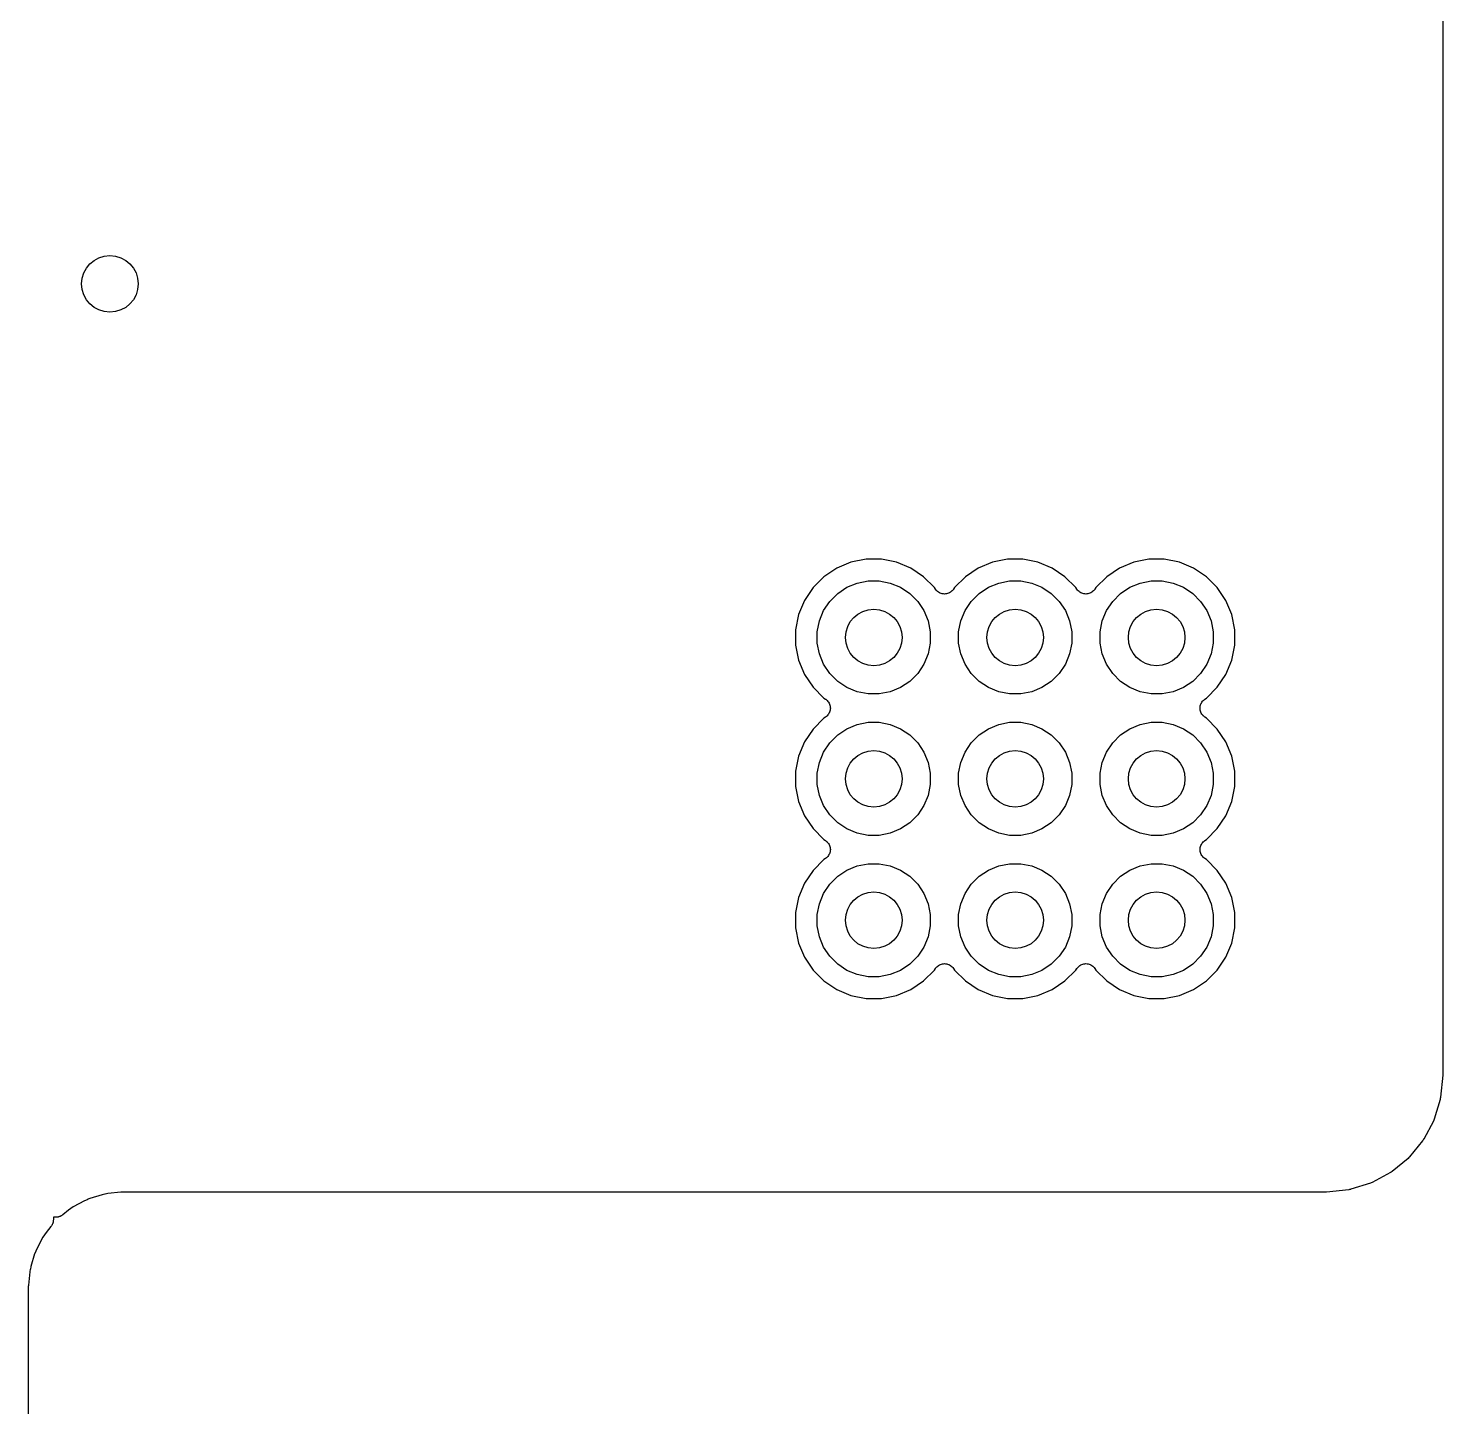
# Model space of a CAD drawing. Extents: x 0.48 to 2.43, y -7.79 to -4.85.
# Drawn here: x 2.0403 to 2.434, y -6.3914 to -6.0076 of the extents above; entities that cross this region are included whole.
import ezdxf

# ---------------------------------------------------------------- set-up
doc = ezdxf.new("R2010")
doc.units = 0
doc.header["$MEASUREMENT"] = 0
doc.layers.add('BLACK', color=7, linetype='CONTINUOUS')

msp = doc.modelspace()

# ---------------------------------------------------------------- linework, layer by layer
at = {"layer": 'BLACK', "linetype": 'CONTINUOUS'}
for p, q in [((2.43396, -5.47261), (2.43396, -6.21998)), ((2.26925, -6.15625), (2.26529, -6.15789)), ((2.27345, -6.15542), (2.26925, -6.15625)), ((2.27773, -6.15542), (2.27345, -6.15542)), ((2.28193, -6.15625), (2.27773, -6.15542)), ((2.28589, -6.15789), (2.28193, -6.15625)), ((2.30862, -6.15625), (2.30466, -6.15789)), ((2.31282, -6.15542), (2.30862, -6.15625)), ((2.3171, -6.15542), (2.31282, -6.15542)), ((2.3213, -6.15625), (2.3171, -6.15542)), ((2.32526, -6.15789), (2.3213, -6.15625)), ((2.34799, -6.15625), (2.34403, -6.15789)), ((2.35219, -6.15542), (2.34799, -6.15625)), ((2.35647, -6.15542), (2.35219, -6.15542)), ((2.36067, -6.15625), (2.35647, -6.15542)), ((2.36463, -6.15789), (2.36067, -6.15625)), ((2.26173, -6.16027), (2.2587, -6.1633)), ((2.26529, -6.15789), (2.26173, -6.16027)), ((2.28945, -6.16027), (2.28589, -6.15789)), ((2.29248, -6.1633), (2.28945, -6.16027)), ((2.3011, -6.16027), (2.29807, -6.1633)), ((2.30466, -6.15789), (2.3011, -6.16027)), ((2.32882, -6.16027), (2.32526, -6.15789)), ((2.33185, -6.1633), (2.32882, -6.16027)), ((2.34047, -6.16027), (2.33744, -6.1633)), ((2.34403, -6.15789), (2.34047, -6.16027)), ((2.36819, -6.16027), (2.36463, -6.15789)), ((2.37122, -6.1633), (2.36819, -6.16027)), ((2.2587, -6.1633), (2.25632, -6.16686)), ((2.26336, -6.16713), (2.26555, -6.16493)), ((2.26555, -6.16493), (2.26813, -6.16321)), ((2.26813, -6.16321), (2.271, -6.16202)), ((2.271, -6.16202), (2.27404, -6.16142)), ((2.27404, -6.16142), (2.27714, -6.16142)), ((2.27714, -6.16142), (2.28018, -6.16202)), ((2.28018, -6.16202), (2.28305, -6.16321)), ((2.28305, -6.16321), (2.28563, -6.16493)), ((2.28563, -6.16493), (2.28782, -6.16713)), ((2.29278, -6.16375), (2.29248, -6.1633)), ((2.29296, -6.16397), (2.29278, -6.16375)), ((2.29314, -6.16419), (2.29296, -6.16397)), ((2.29315, -6.16419), (2.29314, -6.16419)), ((2.29315, -6.1642), (2.29315, -6.16419)), ((2.29337, -6.16438), (2.29315, -6.1642)), ((2.29359, -6.16456), (2.29337, -6.16438)), ((2.2936, -6.16457), (2.29359, -6.16456)), ((2.29385, -6.16471), (2.2936, -6.16457)), ((2.2936, -6.16457), (2.2936, -6.16457)), ((2.29411, -6.16484), (2.29385, -6.16471)), ((2.29411, -6.16485), (2.29411, -6.16484)), ((2.29412, -6.16485), (2.29411, -6.16485)), ((2.29439, -6.16493), (2.29412, -6.16485)), ((2.29466, -6.16502), (2.29439, -6.16493)), ((2.29467, -6.16502), (2.29466, -6.16502)), ((2.29468, -6.16502), (2.29467, -6.16502)), ((2.29496, -6.16505), (2.29468, -6.16502)), ((2.29525, -6.16508), (2.29496, -6.16505)), ((2.29526, -6.16508), (2.29525, -6.16508)), ((2.29525, -6.16508), (2.29525, -6.16508)), ((2.29555, -6.16505), (2.29526, -6.16508)), ((2.29583, -6.16503), (2.29555, -6.16505)), ((2.29584, -6.16503), (2.29583, -6.16503)), ((2.29585, -6.16503), (2.29584, -6.16503)), ((2.29612, -6.16495), (2.29585, -6.16503)), ((2.29639, -6.16487), (2.29612, -6.16495)), ((2.2964, -6.16486), (2.29639, -6.16487)), ((2.29641, -6.16486), (2.2964, -6.16486)), ((2.29666, -6.16473), (2.29641, -6.16486)), ((2.29691, -6.1646), (2.29666, -6.16473)), ((2.29692, -6.16459), (2.29691, -6.1646)), ((2.29714, -6.16441), (2.29692, -6.16459)), ((2.29692, -6.16459), (2.29692, -6.16459)), ((2.29737, -6.16423), (2.29714, -6.16441)), ((2.29738, -6.16422), (2.29737, -6.16422)), ((2.29737, -6.16422), (2.29737, -6.16423)), ((2.29756, -6.16401), (2.29738, -6.16422)), ((2.29775, -6.16378), (2.29756, -6.16401)), ((2.29776, -6.16377), (2.29775, -6.16378)), ((2.29777, -6.16375), (2.29776, -6.16377)), ((2.29776, -6.16377), (2.29776, -6.16377)), ((2.29776, -6.16377), (2.29776, -6.16377)), ((2.29807, -6.1633), (2.29777, -6.16375)), ((2.30273, -6.16713), (2.30492, -6.16493)), ((2.30492, -6.16493), (2.3075, -6.16321)), ((2.3075, -6.16321), (2.31037, -6.16202)), ((2.31037, -6.16202), (2.31341, -6.16142)), ((2.31341, -6.16142), (2.31651, -6.16142)), ((2.31651, -6.16142), (2.31955, -6.16202)), ((2.31955, -6.16202), (2.32242, -6.16321)), ((2.32242, -6.16321), (2.325, -6.16493)), ((2.325, -6.16493), (2.32719, -6.16713)), ((2.33215, -6.16375), (2.33185, -6.1633)), ((2.33233, -6.16397), (2.33215, -6.16375)), ((2.33251, -6.16419), (2.33233, -6.16397)), ((2.33252, -6.16419), (2.33251, -6.16419)), ((2.33252, -6.1642), (2.33252, -6.16419)), ((2.33274, -6.16438), (2.33252, -6.1642)), ((2.33296, -6.16456), (2.33274, -6.16438)), ((2.33297, -6.16457), (2.33296, -6.16456)), ((2.33322, -6.16471), (2.33297, -6.16457)), ((2.33297, -6.16457), (2.33297, -6.16457)), ((2.33348, -6.16484), (2.33322, -6.16471)), ((2.33348, -6.16485), (2.33348, -6.16484)), ((2.33349, -6.16485), (2.33348, -6.16485)), ((2.33376, -6.16493), (2.33349, -6.16485)), ((2.33403, -6.16502), (2.33376, -6.16493)), ((2.33404, -6.16502), (2.33403, -6.16502)), ((2.33405, -6.16502), (2.33404, -6.16502)), ((2.33433, -6.16505), (2.33405, -6.16502)), ((2.33462, -6.16508), (2.33433, -6.16505)), ((2.33463, -6.16508), (2.33462, -6.16508)), ((2.33462, -6.16508), (2.33462, -6.16508)), ((2.33492, -6.16505), (2.33463, -6.16508)), ((2.3352, -6.16503), (2.33492, -6.16505)), ((2.33521, -6.16503), (2.3352, -6.16503)), ((2.33522, -6.16503), (2.33521, -6.16503)), ((2.33549, -6.16495), (2.33522, -6.16503)), ((2.33576, -6.16487), (2.33549, -6.16495)), ((2.33577, -6.16486), (2.33576, -6.16487)), ((2.33578, -6.16486), (2.33577, -6.16486)), ((2.33603, -6.16473), (2.33578, -6.16486)), ((2.33628, -6.1646), (2.33603, -6.16473)), ((2.33629, -6.16459), (2.33628, -6.1646)), ((2.33651, -6.16441), (2.33629, -6.16459)), ((2.33629, -6.16459), (2.33629, -6.16459)), ((2.33674, -6.16423), (2.33651, -6.16441)), ((2.33675, -6.16422), (2.33674, -6.16422)), ((2.33674, -6.16422), (2.33674, -6.16423)), ((2.33693, -6.16401), (2.33675, -6.16422)), ((2.33712, -6.16378), (2.33693, -6.16401)), ((2.33713, -6.16377), (2.33712, -6.16378)), ((2.33714, -6.16375), (2.33713, -6.16377)), ((2.33713, -6.16377), (2.33713, -6.16377)), ((2.33713, -6.16377), (2.33713, -6.16377)), ((2.33744, -6.1633), (2.33714, -6.16375)), ((2.3421, -6.16713), (2.34429, -6.16493)), ((2.34429, -6.16493), (2.34687, -6.16321)), ((2.34687, -6.16321), (2.34974, -6.16202)), ((2.34974, -6.16202), (2.35278, -6.16142)), ((2.35278, -6.16142), (2.35588, -6.16142)), ((2.35588, -6.16142), (2.35892, -6.16202)), ((2.35892, -6.16202), (2.36179, -6.16321)), ((2.36179, -6.16321), (2.36437, -6.16493)), ((2.36437, -6.16493), (2.36656, -6.16713)), ((2.3736, -6.16686), (2.37122, -6.1633)), ((2.25632, -6.16686), (2.25468, -6.17082)), ((2.26163, -6.16971), (2.26336, -6.16713)), ((2.28782, -6.16713), (2.28955, -6.16971)), ((2.301, -6.16971), (2.30273, -6.16713)), ((2.32719, -6.16713), (2.32892, -6.16971)), ((2.34037, -6.16971), (2.3421, -6.16713)), ((2.36656, -6.16713), (2.36829, -6.16971)), ((2.37524, -6.17082), (2.3736, -6.16686)), ((2.25468, -6.17082), (2.25384, -6.17502)), ((2.25984, -6.17561), (2.26045, -6.17257)), ((2.26045, -6.17257), (2.26163, -6.16971)), ((2.28955, -6.16971), (2.29073, -6.17257)), ((2.29073, -6.17257), (2.29134, -6.17561)), ((2.29921, -6.17561), (2.29982, -6.17257)), ((2.29982, -6.17257), (2.301, -6.16971)), ((2.32892, -6.16971), (2.3301, -6.17257)), ((2.3301, -6.17257), (2.33071, -6.17561)), ((2.33858, -6.17561), (2.33919, -6.17257)), ((2.33919, -6.17257), (2.34037, -6.16971)), ((2.36829, -6.16971), (2.36947, -6.17257)), ((2.36947, -6.17257), (2.37008, -6.17561)), ((2.37608, -6.17502), (2.37524, -6.17082)), ((2.25384, -6.17502), (2.25384, -6.17931)), ((2.25984, -6.17872), (2.25984, -6.17561)), ((2.29134, -6.17561), (2.29134, -6.17872)), ((2.29921, -6.17872), (2.29921, -6.17561)), ((2.33071, -6.17561), (2.33071, -6.17872)), ((2.33858, -6.17872), (2.33858, -6.17561)), ((2.37008, -6.17561), (2.37008, -6.17872)), ((2.37608, -6.17931), (2.37608, -6.17502)), ((2.25384, -6.17931), (2.25468, -6.18351)), ((2.26045, -6.18176), (2.25984, -6.17872)), ((2.29134, -6.17872), (2.29073, -6.18176)), ((2.29982, -6.18176), (2.29921, -6.17872)), ((2.33071, -6.17872), (2.3301, -6.18176)), ((2.33919, -6.18176), (2.33858, -6.17872)), ((2.37008, -6.17872), (2.36947, -6.18176)), ((2.37524, -6.18351), (2.37608, -6.17931)), ((2.25468, -6.18351), (2.25632, -6.18747)), ((2.26163, -6.18462), (2.26045, -6.18176)), ((2.26336, -6.1872), (2.26163, -6.18462)), ((2.28955, -6.18462), (2.28782, -6.1872)), ((2.29073, -6.18176), (2.28955, -6.18462)), ((2.301, -6.18462), (2.29982, -6.18176)), ((2.30273, -6.1872), (2.301, -6.18462)), ((2.32892, -6.18462), (2.32719, -6.1872)), ((2.3301, -6.18176), (2.32892, -6.18462)), ((2.34037, -6.18462), (2.33919, -6.18176)), ((2.3421, -6.1872), (2.34037, -6.18462)), ((2.36829, -6.18462), (2.36656, -6.1872)), ((2.36947, -6.18176), (2.36829, -6.18462)), ((2.3736, -6.18747), (2.37524, -6.18351)), ((2.25632, -6.18747), (2.2587, -6.19103)), ((2.26555, -6.1894), (2.26336, -6.1872)), ((2.28782, -6.1872), (2.28563, -6.1894)), ((2.30492, -6.1894), (2.30273, -6.1872)), ((2.32719, -6.1872), (2.325, -6.1894)), ((2.34429, -6.1894), (2.3421, -6.1872)), ((2.36656, -6.1872), (2.36437, -6.1894)), ((2.37122, -6.19103), (2.3736, -6.18747)), ((2.2587, -6.19103), (2.26173, -6.19406)), ((2.26813, -6.19112), (2.26555, -6.1894)), ((2.271, -6.19231), (2.26813, -6.19112)), ((2.27404, -6.19291), (2.271, -6.19231)), ((2.28018, -6.19231), (2.27714, -6.19291)), ((2.28305, -6.19112), (2.28018, -6.19231)), ((2.28563, -6.1894), (2.28305, -6.19112)), ((2.3075, -6.19112), (2.30492, -6.1894)), ((2.31037, -6.19231), (2.3075, -6.19112)), ((2.31341, -6.19291), (2.31037, -6.19231)), ((2.31955, -6.19231), (2.31651, -6.19291)), ((2.32242, -6.19112), (2.31955, -6.19231)), ((2.325, -6.1894), (2.32242, -6.19112)), ((2.34687, -6.19112), (2.34429, -6.1894)), ((2.34974, -6.19231), (2.34687, -6.19112)), ((2.35278, -6.19291), (2.34974, -6.19231)), ((2.35892, -6.19231), (2.35588, -6.19291)), ((2.36179, -6.19112), (2.35892, -6.19231)), ((2.36437, -6.1894), (2.36179, -6.19112)), ((2.36819, -6.19406), (2.37122, -6.19103)), ((2.26173, -6.19406), (2.26217, -6.19436)), ((2.26217, -6.19436), (2.26219, -6.19437)), ((2.26219, -6.19437), (2.26219, -6.19437)), ((2.26219, -6.19437), (2.26219, -6.19437)), ((2.26219, -6.19437), (2.26221, -6.19438)), ((2.26221, -6.19438), (2.26243, -6.19457)), ((2.26243, -6.19457), (2.26264, -6.19475)), ((2.26264, -6.19475), (2.26265, -6.19475)), ((2.26265, -6.19475), (2.26265, -6.19476)), ((2.26265, -6.19476), (2.26284, -6.19498)), ((2.26284, -6.19498), (2.26301, -6.1952)), ((2.26301, -6.1952), (2.26302, -6.19521)), ((2.26302, -6.19521), (2.26302, -6.19521)), ((2.26302, -6.19521), (2.26315, -6.19547)), ((2.26315, -6.19547), (2.26328, -6.19572)), ((2.26328, -6.19572), (2.26329, -6.19573)), ((2.26329, -6.19573), (2.26329, -6.19573)), ((2.26329, -6.19573), (2.26337, -6.19601)), ((2.26337, -6.19601), (2.26345, -6.19628)), ((2.26345, -6.19628), (2.26345, -6.19629)), ((2.26345, -6.19629), (2.26345, -6.1963)), ((2.26345, -6.1963), (2.26348, -6.19658)), ((2.26348, -6.19658), (2.26351, -6.19686)), ((2.27714, -6.19291), (2.27404, -6.19291)), ((2.31651, -6.19291), (2.31341, -6.19291)), ((2.35588, -6.19291), (2.35278, -6.19291)), ((2.36642, -6.19682), (2.36645, -6.19654)), ((2.36642, -6.19683), (2.36642, -6.19682)), ((2.36642, -6.19684), (2.36642, -6.19683)), ((2.36645, -6.19654), (2.36647, -6.19625)), ((2.36647, -6.19625), (2.36648, -6.19625)), ((2.36648, -6.19624), (2.36656, -6.19597)), ((2.36648, -6.19625), (2.36648, -6.19624)), ((2.36656, -6.19597), (2.36665, -6.1957)), ((2.36665, -6.19568), (2.36679, -6.19543)), ((2.36665, -6.19569), (2.36665, -6.19568)), ((2.36665, -6.1957), (2.36665, -6.19569)), ((2.36679, -6.19543), (2.36692, -6.19518)), ((2.36692, -6.19518), (2.36693, -6.19517)), ((2.36693, -6.19517), (2.36712, -6.19494)), ((2.36693, -6.19517), (2.36693, -6.19517)), ((2.36712, -6.19494), (2.3673, -6.19473)), ((2.3673, -6.19473), (2.3673, -6.19472)), ((2.3673, -6.19472), (2.36731, -6.19472)), ((2.36731, -6.19472), (2.36753, -6.19454)), ((2.36753, -6.19454), (2.36775, -6.19436)), ((2.36775, -6.19436), (2.36819, -6.19406)), ((2.26173, -6.19964), (2.2587, -6.20267)), ((2.26217, -6.19934), (2.26173, -6.19964)), ((2.2624, -6.19916), (2.26217, -6.19934)), ((2.26261, -6.19898), (2.2624, -6.19916)), ((2.26262, -6.19898), (2.26261, -6.19898)), ((2.26263, -6.19897), (2.26262, -6.19898)), ((2.26281, -6.19875), (2.26263, -6.19897)), ((2.26299, -6.19853), (2.26281, -6.19875)), ((2.263, -6.19852), (2.26299, -6.19853)), ((2.26299, -6.19853), (2.26299, -6.19853)), ((2.26313, -6.19827), (2.263, -6.19852)), ((2.26327, -6.19802), (2.26313, -6.19827)), ((2.26336, -6.19773), (2.26327, -6.19801)), ((2.26327, -6.19801), (2.26327, -6.19801)), ((2.26327, -6.19801), (2.26327, -6.19802)), ((2.26344, -6.19746), (2.26336, -6.19773)), ((2.26345, -6.19745), (2.26344, -6.19745)), ((2.26344, -6.19745), (2.26344, -6.19746)), ((2.26348, -6.19716), (2.26345, -6.19745)), ((2.26351, -6.19688), (2.26348, -6.19716)), ((2.26351, -6.19686), (2.26351, -6.19687)), ((2.26351, -6.19687), (2.26351, -6.19688)), ((2.36644, -6.19712), (2.36642, -6.19684)), ((2.36647, -6.1974), (2.36644, -6.19712)), ((2.36647, -6.19741), (2.36647, -6.1974)), ((2.36647, -6.19742), (2.36647, -6.19741)), ((2.36655, -6.1977), (2.36647, -6.19742)), ((2.36663, -6.19797), (2.36655, -6.1977)), ((2.36664, -6.19798), (2.36663, -6.19797)), ((2.36663, -6.19797), (2.36663, -6.19797)), ((2.36677, -6.19824), (2.36664, -6.19798)), ((2.3669, -6.19849), (2.36677, -6.19824)), ((2.36691, -6.19849), (2.3669, -6.19849)), ((2.36691, -6.1985), (2.36691, -6.19849)), ((2.36709, -6.19872), (2.36691, -6.1985)), ((2.36727, -6.19894), (2.36709, -6.19872)), ((2.36727, -6.19895), (2.36727, -6.19894)), ((2.36728, -6.19895), (2.36727, -6.19895)), ((2.36749, -6.19913), (2.36728, -6.19895)), ((2.36771, -6.19932), (2.36749, -6.19913)), ((2.36773, -6.19933), (2.36771, -6.19932)), ((2.36775, -6.19934), (2.36773, -6.19933)), ((2.36773, -6.19933), (2.36773, -6.19933)), ((2.36773, -6.19933), (2.36773, -6.19933)), ((2.36819, -6.19964), (2.36775, -6.19934)), ((2.37122, -6.20267), (2.36819, -6.19964)), ((2.2587, -6.20267), (2.25632, -6.20623)), ((2.26336, -6.2065), (2.26555, -6.2043)), ((2.26555, -6.2043), (2.26813, -6.20258)), ((2.26813, -6.20258), (2.271, -6.20139)), ((2.271, -6.20139), (2.27404, -6.20079)), ((2.27404, -6.20079), (2.27714, -6.20079)), ((2.27714, -6.20079), (2.28018, -6.20139)), ((2.28018, -6.20139), (2.28305, -6.20258)), ((2.28305, -6.20258), (2.28563, -6.2043)), ((2.28563, -6.2043), (2.28782, -6.2065)), ((2.30273, -6.2065), (2.30492, -6.2043)), ((2.30492, -6.2043), (2.3075, -6.20258)), ((2.3075, -6.20258), (2.31037, -6.20139)), ((2.31037, -6.20139), (2.31341, -6.20079)), ((2.31341, -6.20079), (2.31651, -6.20079)), ((2.31651, -6.20079), (2.31955, -6.20139)), ((2.31955, -6.20139), (2.32242, -6.20258)), ((2.32242, -6.20258), (2.325, -6.2043)), ((2.325, -6.2043), (2.32719, -6.2065)), ((2.3421, -6.2065), (2.34429, -6.2043)), ((2.34429, -6.2043), (2.34687, -6.20258)), ((2.34687, -6.20258), (2.34974, -6.20139)), ((2.34974, -6.20139), (2.35278, -6.20079)), ((2.35278, -6.20079), (2.35588, -6.20079)), ((2.35588, -6.20079), (2.35892, -6.20139)), ((2.35892, -6.20139), (2.36179, -6.20258)), ((2.36179, -6.20258), (2.36437, -6.2043)), ((2.36437, -6.2043), (2.36656, -6.2065)), ((2.3736, -6.20623), (2.37122, -6.20267)), ((2.25632, -6.20623), (2.25468, -6.21019)), ((2.26163, -6.20908), (2.26336, -6.2065)), ((2.28782, -6.2065), (2.28955, -6.20908)), ((2.301, -6.20908), (2.30273, -6.2065)), ((2.32719, -6.2065), (2.32892, -6.20908)), ((2.34037, -6.20908), (2.3421, -6.2065)), ((2.36656, -6.2065), (2.36829, -6.20908)), ((2.37524, -6.21019), (2.3736, -6.20623)), ((2.25468, -6.21019), (2.25384, -6.21439)), ((2.25984, -6.21498), (2.26045, -6.21194)), ((2.26045, -6.21194), (2.26163, -6.20908)), ((2.28955, -6.20908), (2.29073, -6.21194)), ((2.29073, -6.21194), (2.29134, -6.21498)), ((2.29921, -6.21498), (2.29982, -6.21194)), ((2.29982, -6.21194), (2.301, -6.20908)), ((2.32892, -6.20908), (2.3301, -6.21194)), ((2.3301, -6.21194), (2.33071, -6.21498)), ((2.33858, -6.21498), (2.33919, -6.21194)), ((2.33919, -6.21194), (2.34037, -6.20908)), ((2.36829, -6.20908), (2.36947, -6.21194)), ((2.36947, -6.21194), (2.37008, -6.21498)), ((2.37608, -6.21439), (2.37524, -6.21019)), ((2.25384, -6.21439), (2.25384, -6.21868)), ((2.25984, -6.21809), (2.25984, -6.21498)), ((2.29134, -6.21498), (2.29134, -6.21809)), ((2.29921, -6.21809), (2.29921, -6.21498)), ((2.33071, -6.21498), (2.33071, -6.21809)), ((2.33858, -6.21809), (2.33858, -6.21498)), ((2.37008, -6.21498), (2.37008, -6.21809)), ((2.37608, -6.21868), (2.37608, -6.21439)), ((2.25384, -6.21868), (2.25468, -6.22288)), ((2.26045, -6.22113), (2.25984, -6.21809)), ((2.29134, -6.21809), (2.29073, -6.22113)), ((2.29982, -6.22113), (2.29921, -6.21809)), ((2.33071, -6.21809), (2.3301, -6.22113)), ((2.33919, -6.22113), (2.33858, -6.21809)), ((2.37008, -6.21809), (2.36947, -6.22113)), ((2.37524, -6.22288), (2.37608, -6.21868)), ((2.43396, -6.21998), (2.43396, -6.29872)), ((2.25468, -6.22288), (2.25632, -6.22684)), ((2.26163, -6.22399), (2.26045, -6.22113)), ((2.26336, -6.22657), (2.26163, -6.22399)), ((2.28955, -6.22399), (2.28782, -6.22657)), ((2.29073, -6.22113), (2.28955, -6.22399)), ((2.301, -6.22399), (2.29982, -6.22113)), ((2.30273, -6.22657), (2.301, -6.22399)), ((2.32892, -6.22399), (2.32719, -6.22657)), ((2.3301, -6.22113), (2.32892, -6.22399)), ((2.34037, -6.22399), (2.33919, -6.22113)), ((2.3421, -6.22657), (2.34037, -6.22399)), ((2.36829, -6.22399), (2.36656, -6.22657)), ((2.36947, -6.22113), (2.36829, -6.22399)), ((2.3736, -6.22684), (2.37524, -6.22288)), ((2.25632, -6.22684), (2.2587, -6.2304)), ((2.26555, -6.22877), (2.26336, -6.22657)), ((2.28782, -6.22657), (2.28563, -6.22877)), ((2.30492, -6.22877), (2.30273, -6.22657)), ((2.32719, -6.22657), (2.325, -6.22877)), ((2.34429, -6.22877), (2.3421, -6.22657)), ((2.36656, -6.22657), (2.36437, -6.22877)), ((2.37122, -6.2304), (2.3736, -6.22684)), ((2.2587, -6.2304), (2.26173, -6.23343)), ((2.26813, -6.23049), (2.26555, -6.22877)), ((2.271, -6.23168), (2.26813, -6.23049)), ((2.27404, -6.23228), (2.271, -6.23168)), ((2.28018, -6.23168), (2.27714, -6.23228)), ((2.28305, -6.23049), (2.28018, -6.23168)), ((2.28563, -6.22877), (2.28305, -6.23049)), ((2.3075, -6.23049), (2.30492, -6.22877)), ((2.31037, -6.23168), (2.3075, -6.23049)), ((2.31341, -6.23228), (2.31037, -6.23168)), ((2.31955, -6.23168), (2.31651, -6.23228)), ((2.32242, -6.23049), (2.31955, -6.23168)), ((2.325, -6.22877), (2.32242, -6.23049)), ((2.34687, -6.23049), (2.34429, -6.22877)), ((2.34974, -6.23168), (2.34687, -6.23049)), ((2.35278, -6.23228), (2.34974, -6.23168)), ((2.35892, -6.23168), (2.35588, -6.23228)), ((2.36179, -6.23049), (2.35892, -6.23168)), ((2.36437, -6.22877), (2.36179, -6.23049)), ((2.36819, -6.23343), (2.37122, -6.2304)), ((2.26173, -6.23343), (2.26217, -6.23373)), ((2.26217, -6.23373), (2.26219, -6.23374)), ((2.26219, -6.23374), (2.26219, -6.23374)), ((2.26219, -6.23374), (2.26219, -6.23374)), ((2.26219, -6.23374), (2.26221, -6.23375)), ((2.26221, -6.23375), (2.26243, -6.23394)), ((2.26243, -6.23394), (2.26264, -6.23412)), ((2.26264, -6.23412), (2.26265, -6.23412)), ((2.26265, -6.23412), (2.26265, -6.23413)), ((2.26265, -6.23413), (2.26284, -6.23435)), ((2.26284, -6.23435), (2.26301, -6.23457)), ((2.26301, -6.23457), (2.26302, -6.23458)), ((2.26302, -6.23458), (2.26302, -6.23458)), ((2.26302, -6.23458), (2.26315, -6.23484)), ((2.26315, -6.23484), (2.26328, -6.23509)), ((2.26328, -6.23509), (2.26329, -6.2351)), ((2.26329, -6.2351), (2.26329, -6.2351)), ((2.26329, -6.2351), (2.26337, -6.23537)), ((2.26337, -6.23537), (2.26345, -6.23565)), ((2.26345, -6.23565), (2.26345, -6.23566)), ((2.26345, -6.23566), (2.26345, -6.23567)), ((2.26345, -6.23567), (2.26348, -6.23595)), ((2.26348, -6.23595), (2.26351, -6.23623)), ((2.27714, -6.23228), (2.27404, -6.23228)), ((2.31651, -6.23228), (2.31341, -6.23228)), ((2.35588, -6.23228), (2.35278, -6.23228)), ((2.36642, -6.23619), (2.36645, -6.23591)), ((2.36642, -6.2362), (2.36642, -6.23619)), ((2.36642, -6.23621), (2.36642, -6.2362)), ((2.36645, -6.23591), (2.36647, -6.23562)), ((2.36647, -6.23562), (2.36648, -6.23562)), ((2.36648, -6.23561), (2.36656, -6.23534)), ((2.36648, -6.23562), (2.36648, -6.23561)), ((2.36656, -6.23534), (2.36665, -6.23507)), ((2.36665, -6.23505), (2.36679, -6.2348)), ((2.36665, -6.23506), (2.36665, -6.23505)), ((2.36665, -6.23507), (2.36665, -6.23506)), ((2.36679, -6.2348), (2.36692, -6.23455)), ((2.36692, -6.23455), (2.36693, -6.23454)), ((2.36693, -6.23454), (2.36712, -6.23431)), ((2.36693, -6.23454), (2.36693, -6.23454)), ((2.36712, -6.23431), (2.3673, -6.2341)), ((2.3673, -6.2341), (2.3673, -6.23409)), ((2.3673, -6.23409), (2.36731, -6.23409)), ((2.36731, -6.23409), (2.36753, -6.23391)), ((2.36753, -6.23391), (2.36775, -6.23373)), ((2.36775, -6.23373), (2.36819, -6.23343)), ((2.26173, -6.23901), (2.2587, -6.24204)), ((2.26217, -6.23871), (2.26173, -6.23901)), ((2.2624, -6.23853), (2.26217, -6.23871)), ((2.26261, -6.23835), (2.2624, -6.23853)), ((2.26262, -6.23835), (2.26261, -6.23835)), ((2.26263, -6.23834), (2.26262, -6.23835)), ((2.26281, -6.23812), (2.26263, -6.23834)), ((2.26299, -6.2379), (2.26281, -6.23812)), ((2.263, -6.23789), (2.26299, -6.2379)), ((2.26299, -6.2379), (2.26299, -6.2379)), ((2.26313, -6.23764), (2.263, -6.23789)), ((2.26327, -6.23739), (2.26313, -6.23764)), ((2.26336, -6.2371), (2.26327, -6.23738)), ((2.26327, -6.23738), (2.26327, -6.23738)), ((2.26327, -6.23738), (2.26327, -6.23739)), ((2.26344, -6.23683), (2.26336, -6.2371)), ((2.26345, -6.23682), (2.26344, -6.23682)), ((2.26344, -6.23682), (2.26344, -6.23683)), ((2.26348, -6.23653), (2.26345, -6.23682)), ((2.26351, -6.23625), (2.26348, -6.23653)), ((2.26351, -6.23623), (2.26351, -6.23624)), ((2.26351, -6.23624), (2.26351, -6.23625)), ((2.36644, -6.2365), (2.36642, -6.23621)), ((2.36647, -6.23677), (2.36644, -6.2365)), ((2.36647, -6.23678), (2.36647, -6.23677)), ((2.36647, -6.23679), (2.36647, -6.23678)), ((2.36655, -6.23707), (2.36647, -6.23679)), ((2.36663, -6.23734), (2.36655, -6.23707)), ((2.36664, -6.23735), (2.36663, -6.23734)), ((2.36663, -6.23734), (2.36663, -6.23734)), ((2.36677, -6.23761), (2.36664, -6.23735)), ((2.3669, -6.23786), (2.36677, -6.23761)), ((2.36691, -6.23786), (2.3669, -6.23786)), ((2.36691, -6.23787), (2.36691, -6.23786)), ((2.36709, -6.23809), (2.36691, -6.23787)), ((2.36727, -6.23831), (2.36709, -6.23809)), ((2.36727, -6.23832), (2.36727, -6.23831)), ((2.36728, -6.23833), (2.36727, -6.23832)), ((2.36749, -6.2385), (2.36728, -6.23833)), ((2.36771, -6.23869), (2.36749, -6.2385)), ((2.36773, -6.2387), (2.36771, -6.23869)), ((2.36775, -6.23871), (2.36773, -6.2387)), ((2.36773, -6.2387), (2.36773, -6.2387)), ((2.36773, -6.2387), (2.36773, -6.2387)), ((2.36819, -6.23901), (2.36775, -6.23871)), ((2.37122, -6.24204), (2.36819, -6.23901)), ((2.2587, -6.24204), (2.25632, -6.2456)), ((2.26336, -6.24587), (2.26555, -6.24367)), ((2.26555, -6.24367), (2.26813, -6.24195)), ((2.26813, -6.24195), (2.271, -6.24076)), ((2.271, -6.24076), (2.27404, -6.24016)), ((2.27404, -6.24016), (2.27714, -6.24016)), ((2.27714, -6.24016), (2.28018, -6.24076)), ((2.28018, -6.24076), (2.28305, -6.24195)), ((2.28305, -6.24195), (2.28563, -6.24367)), ((2.28563, -6.24367), (2.28782, -6.24587)), ((2.30273, -6.24587), (2.30492, -6.24367)), ((2.30492, -6.24367), (2.3075, -6.24195)), ((2.3075, -6.24195), (2.31037, -6.24076)), ((2.31037, -6.24076), (2.31341, -6.24016)), ((2.31341, -6.24016), (2.31651, -6.24016)), ((2.31651, -6.24016), (2.31955, -6.24076)), ((2.31955, -6.24076), (2.32242, -6.24195)), ((2.32242, -6.24195), (2.325, -6.24367)), ((2.325, -6.24367), (2.32719, -6.24587)), ((2.3421, -6.24587), (2.34429, -6.24367)), ((2.34429, -6.24367), (2.34687, -6.24195)), ((2.34687, -6.24195), (2.34974, -6.24076)), ((2.34974, -6.24076), (2.35278, -6.24016)), ((2.35278, -6.24016), (2.35588, -6.24016)), ((2.35588, -6.24016), (2.35892, -6.24076)), ((2.35892, -6.24076), (2.36179, -6.24195)), ((2.36179, -6.24195), (2.36437, -6.24367)), ((2.36437, -6.24367), (2.36656, -6.24587)), ((2.3736, -6.2456), (2.37122, -6.24204)), ((2.25632, -6.2456), (2.25468, -6.24956)), ((2.26163, -6.24845), (2.26336, -6.24587)), ((2.28782, -6.24587), (2.28955, -6.24845)), ((2.301, -6.24845), (2.30273, -6.24587)), ((2.32719, -6.24587), (2.32892, -6.24845)), ((2.34037, -6.24845), (2.3421, -6.24587)), ((2.36656, -6.24587), (2.36829, -6.24845)), ((2.37524, -6.24956), (2.3736, -6.2456)), ((2.25468, -6.24956), (2.25384, -6.25376)), ((2.25984, -6.25435), (2.26045, -6.25131)), ((2.26045, -6.25131), (2.26163, -6.24845)), ((2.28955, -6.24845), (2.29073, -6.25131)), ((2.29073, -6.25131), (2.29134, -6.25435)), ((2.29921, -6.25435), (2.29982, -6.25131)), ((2.29982, -6.25131), (2.301, -6.24845)), ((2.32892, -6.24845), (2.3301, -6.25131)), ((2.3301, -6.25131), (2.33071, -6.25435)), ((2.33858, -6.25435), (2.33919, -6.25131)), ((2.33919, -6.25131), (2.34037, -6.24845)), ((2.36829, -6.24845), (2.36947, -6.25131)), ((2.36947, -6.25131), (2.37008, -6.25435)), ((2.37608, -6.25376), (2.37524, -6.24956)), ((2.25384, -6.25376), (2.25384, -6.25805)), ((2.25984, -6.25746), (2.25984, -6.25435)), ((2.29134, -6.25435), (2.29134, -6.25746)), ((2.29921, -6.25746), (2.29921, -6.25435)), ((2.33071, -6.25435), (2.33071, -6.25746)), ((2.33858, -6.25746), (2.33858, -6.25435)), ((2.37008, -6.25435), (2.37008, -6.25746)), ((2.37608, -6.25805), (2.37608, -6.25376)), ((2.25384, -6.25805), (2.25468, -6.26225)), ((2.26045, -6.2605), (2.25984, -6.25746)), ((2.29134, -6.25746), (2.29073, -6.2605)), ((2.29982, -6.2605), (2.29921, -6.25746)), ((2.33071, -6.25746), (2.3301, -6.2605)), ((2.33919, -6.2605), (2.33858, -6.25746)), ((2.37008, -6.25746), (2.36947, -6.2605)), ((2.37524, -6.26225), (2.37608, -6.25805)), ((2.25468, -6.26225), (2.25632, -6.26621)), ((2.26163, -6.26337), (2.26045, -6.2605)), ((2.26336, -6.26594), (2.26163, -6.26337)), ((2.28955, -6.26337), (2.28782, -6.26594)), ((2.29073, -6.2605), (2.28955, -6.26337)), ((2.301, -6.26337), (2.29982, -6.2605)), ((2.30273, -6.26594), (2.301, -6.26337)), ((2.32892, -6.26337), (2.32719, -6.26594)), ((2.3301, -6.2605), (2.32892, -6.26337)), ((2.34037, -6.26337), (2.33919, -6.2605)), ((2.3421, -6.26594), (2.34037, -6.26337)), ((2.36829, -6.26337), (2.36656, -6.26594)), ((2.36947, -6.2605), (2.36829, -6.26337)), ((2.3736, -6.26621), (2.37524, -6.26225)), ((2.25632, -6.26621), (2.2587, -6.26977)), ((2.26555, -6.26814), (2.26336, -6.26594)), ((2.28782, -6.26594), (2.28563, -6.26814)), ((2.30492, -6.26814), (2.30273, -6.26594)), ((2.32719, -6.26594), (2.325, -6.26814)), ((2.34429, -6.26814), (2.3421, -6.26594)), ((2.36656, -6.26594), (2.36437, -6.26814)), ((2.37122, -6.26977), (2.3736, -6.26621)), ((2.2587, -6.26977), (2.26173, -6.2728)), ((2.26813, -6.26986), (2.26555, -6.26814)), ((2.271, -6.27105), (2.26813, -6.26986)), ((2.27404, -6.27165), (2.271, -6.27105)), ((2.28018, -6.27105), (2.27714, -6.27165)), ((2.28305, -6.26986), (2.28018, -6.27105)), ((2.28563, -6.26814), (2.28305, -6.26986)), ((2.28945, -6.2728), (2.29248, -6.26977)), ((2.29248, -6.26977), (2.29278, -6.26932)), ((2.29278, -6.26932), (2.2928, -6.2693)), ((2.2928, -6.26929), (2.29299, -6.26907)), ((2.2928, -6.2693), (2.2928, -6.26929)), ((2.2928, -6.2693), (2.2928, -6.2693)), ((2.2928, -6.2693), (2.2928, -6.2693)), ((2.29299, -6.26907), (2.29317, -6.26885)), ((2.29317, -6.26885), (2.29318, -6.26885)), ((2.29318, -6.26884), (2.29341, -6.26866)), ((2.29318, -6.26885), (2.29318, -6.26884)), ((2.29341, -6.26866), (2.29363, -6.26848)), ((2.29363, -6.26848), (2.29363, -6.26848)), ((2.29363, -6.26848), (2.29364, -6.26848)), ((2.29364, -6.26848), (2.29388, -6.26835)), ((2.29388, -6.26835), (2.29414, -6.26821)), ((2.29414, -6.26821), (2.29415, -6.26821)), ((2.29415, -6.26821), (2.29416, -6.26821)), ((2.29416, -6.26821), (2.29442, -6.26813)), ((2.29442, -6.26813), (2.29471, -6.26804)), ((2.29471, -6.26804), (2.29471, -6.26804)), ((2.29471, -6.26804), (2.29472, -6.26804)), ((2.29472, -6.26804), (2.295, -6.26802)), ((2.295, -6.26802), (2.29529, -6.26799)), ((2.29529, -6.26799), (2.2953, -6.26799)), ((2.2953, -6.26799), (2.2953, -6.26799)), ((2.2953, -6.26799), (2.29558, -6.26802)), ((2.29558, -6.26802), (2.29587, -6.26805)), ((2.29587, -6.26805), (2.29588, -6.26805)), ((2.29588, -6.26805), (2.29589, -6.26805)), ((2.29589, -6.26805), (2.29615, -6.26814)), ((2.29615, -6.26814), (2.29643, -6.26822)), ((2.29643, -6.26822), (2.29644, -6.26823)), ((2.29644, -6.26823), (2.29645, -6.26823)), ((2.29645, -6.26823), (2.29669, -6.26836)), ((2.29669, -6.26836), (2.29695, -6.2685)), ((2.29695, -6.2685), (2.29695, -6.2685)), ((2.29695, -6.2685), (2.29696, -6.26851)), ((2.29696, -6.26851), (2.29718, -6.26869)), ((2.29718, -6.26869), (2.2974, -6.26887)), ((2.2974, -6.26887), (2.2974, -6.26888)), ((2.2974, -6.26888), (2.29741, -6.26888)), ((2.29741, -6.26888), (2.29759, -6.2691)), ((2.29759, -6.2691), (2.29777, -6.26932)), ((2.29777, -6.26932), (2.29807, -6.26977)), ((2.29807, -6.26977), (2.3011, -6.2728)), ((2.3075, -6.26986), (2.30492, -6.26814)), ((2.31037, -6.27105), (2.3075, -6.26986)), ((2.31341, -6.27165), (2.31037, -6.27105)), ((2.31955, -6.27105), (2.31651, -6.27165)), ((2.32242, -6.26986), (2.31955, -6.27105)), ((2.325, -6.26814), (2.32242, -6.26986)), ((2.32882, -6.2728), (2.33185, -6.26977)), ((2.33185, -6.26977), (2.33215, -6.26932)), ((2.33215, -6.26932), (2.33217, -6.2693)), ((2.33217, -6.26929), (2.33236, -6.26907)), ((2.33217, -6.2693), (2.33217, -6.26929)), ((2.33217, -6.2693), (2.33217, -6.2693)), ((2.33217, -6.2693), (2.33217, -6.2693)), ((2.33236, -6.26907), (2.33254, -6.26885)), ((2.33254, -6.26885), (2.33255, -6.26885)), ((2.33255, -6.26884), (2.33278, -6.26866)), ((2.33255, -6.26885), (2.33255, -6.26884)), ((2.33278, -6.26866), (2.333, -6.26848)), ((2.333, -6.26848), (2.333, -6.26848)), ((2.333, -6.26848), (2.33301, -6.26848)), ((2.33301, -6.26848), (2.33325, -6.26835)), ((2.33325, -6.26835), (2.33351, -6.26821)), ((2.33351, -6.26821), (2.33352, -6.26821)), ((2.33352, -6.26821), (2.33353, -6.26821)), ((2.33353, -6.26821), (2.33379, -6.26813)), ((2.33379, -6.26813), (2.33408, -6.26804)), ((2.33408, -6.26804), (2.33408, -6.26804)), ((2.33408, -6.26804), (2.33409, -6.26804)), ((2.33409, -6.26804), (2.33437, -6.26802)), ((2.33437, -6.26802), (2.33466, -6.26799)), ((2.33466, -6.26799), (2.33467, -6.26799)), ((2.33467, -6.26799), (2.33467, -6.26799)), ((2.33467, -6.26799), (2.33495, -6.26802)), ((2.33495, -6.26802), (2.33524, -6.26805)), ((2.33524, -6.26805), (2.33525, -6.26805)), ((2.33525, -6.26805), (2.33526, -6.26805)), ((2.33526, -6.26805), (2.33552, -6.26814)), ((2.33552, -6.26814), (2.3358, -6.26822)), ((2.3358, -6.26822), (2.33581, -6.26823)), ((2.33581, -6.26823), (2.33582, -6.26823)), ((2.33582, -6.26823), (2.33606, -6.26836)), ((2.33606, -6.26836), (2.33632, -6.2685)), ((2.33632, -6.2685), (2.33632, -6.2685)), ((2.33632, -6.2685), (2.33633, -6.26851)), ((2.33633, -6.26851), (2.33655, -6.26869)), ((2.33655, -6.26869), (2.33677, -6.26887)), ((2.33677, -6.26887), (2.33677, -6.26888)), ((2.33677, -6.26888), (2.33678, -6.26888)), ((2.33678, -6.26888), (2.33696, -6.2691)), ((2.33696, -6.2691), (2.33714, -6.26932)), ((2.33714, -6.26932), (2.33744, -6.26977)), ((2.33744, -6.26977), (2.34047, -6.2728)), ((2.34687, -6.26986), (2.34429, -6.26814)), ((2.34974, -6.27105), (2.34687, -6.26986)), ((2.35278, -6.27165), (2.34974, -6.27105)), ((2.35892, -6.27105), (2.35588, -6.27165)), ((2.36179, -6.26986), (2.35892, -6.27105)), ((2.36437, -6.26814), (2.36179, -6.26986)), ((2.36819, -6.2728), (2.37122, -6.26977)), ((2.26173, -6.2728), (2.26529, -6.27518)), ((2.26529, -6.27518), (2.26925, -6.27682)), ((2.27714, -6.27165), (2.27404, -6.27165)), ((2.28193, -6.27682), (2.28589, -6.27518)), ((2.28589, -6.27518), (2.28945, -6.2728)), ((2.3011, -6.2728), (2.30466, -6.27518)), ((2.30466, -6.27518), (2.30862, -6.27682)), ((2.31651, -6.27165), (2.31341, -6.27165)), ((2.3213, -6.27682), (2.32526, -6.27518)), ((2.32526, -6.27518), (2.32882, -6.2728)), ((2.34047, -6.2728), (2.34403, -6.27518)), ((2.34403, -6.27518), (2.34799, -6.27682)), ((2.35588, -6.27165), (2.35278, -6.27165)), ((2.36067, -6.27682), (2.36463, -6.27518)), ((2.36463, -6.27518), (2.36819, -6.2728)), ((2.26925, -6.27682), (2.27345, -6.27765)), ((2.27345, -6.27765), (2.27773, -6.27765)), ((2.27773, -6.27765), (2.28193, -6.27682)), ((2.30862, -6.27682), (2.31282, -6.27765)), ((2.31282, -6.27765), (2.3171, -6.27765)), ((2.3171, -6.27765), (2.3213, -6.27682)), ((2.34799, -6.27682), (2.35219, -6.27765)), ((2.35219, -6.27765), (2.35647, -6.27765)), ((2.35647, -6.27765), (2.36067, -6.27682)), ((2.43395, -6.29902), (2.43334, -6.3052)), ((2.43396, -6.29877), (2.43395, -6.29889)), ((2.43395, -6.29889), (2.43395, -6.29902)), ((2.43396, -6.29872), (2.43396, -6.29877)), ((2.43323, -6.30578), (2.43157, -6.31126)), ((2.43328, -6.30551), (2.43323, -6.30578)), ((2.43334, -6.30525), (2.43328, -6.30551)), ((2.43334, -6.3052), (2.43334, -6.3052)), ((2.43334, -6.3052), (2.43334, -6.3052)), ((2.43334, -6.3052), (2.43334, -6.30525)), ((2.43135, -6.3118), (2.42866, -6.31686)), ((2.43145, -6.31155), (2.43135, -6.3118)), ((2.43156, -6.3113), (2.43145, -6.31155)), ((2.43157, -6.31126), (2.43156, -6.3113)), ((2.42834, -6.31734), (2.42472, -6.32178)), ((2.42849, -6.31712), (2.42834, -6.31734)), ((2.42864, -6.31689), (2.42849, -6.31712)), ((2.42866, -6.31686), (2.42864, -6.31689)), ((2.4243, -6.3222), (2.41989, -6.32585)), ((2.4245, -6.322), (2.4243, -6.3222)), ((2.42469, -6.32181), (2.4245, -6.322)), ((2.42472, -6.32178), (2.42469, -6.32181)), ((2.41941, -6.32617), (2.41437, -6.3289)), ((2.41963, -6.32602), (2.41941, -6.32617)), ((2.41986, -6.32587), (2.41963, -6.32602)), ((2.41989, -6.32585), (2.41986, -6.32587)), ((2.41383, -6.32912), (2.40836, -6.33082)), ((2.41408, -6.32902), (2.41383, -6.32912)), ((2.41433, -6.32892), (2.41408, -6.32902)), ((2.41437, -6.3289), (2.41433, -6.32892)), ((2.05595, -6.33399), (2.05273, -6.33573)), ((2.05664, -6.33372), (2.05595, -6.33399)), ((2.05668, -6.3337), (2.05664, -6.33372)), ((2.05664, -6.33372), (2.05664, -6.33372)), ((2.05738, -6.33341), (2.05668, -6.3337)), ((2.06087, -6.33232), (2.05738, -6.33341)), ((2.0616, -6.33218), (2.06087, -6.33232)), ((2.06164, -6.33218), (2.0616, -6.33218)), ((2.0616, -6.33218), (2.0616, -6.33218)), ((2.06239, -6.33202), (2.06164, -6.33218)), ((2.06605, -6.33164), (2.06239, -6.33202)), ((2.06615, -6.33163), (2.06605, -6.33164)), ((2.06626, -6.33163), (2.06615, -6.33163)), ((2.0663, -6.33163), (2.06626, -6.33163)), ((2.06659, -6.3316), (2.0663, -6.33163)), ((2.40132, -6.3316), (2.06659, -6.3316)), ((2.40145, -6.33159), (2.40132, -6.3316)), ((2.40159, -6.33159), (2.40145, -6.33159)), ((2.40163, -6.33158), (2.40159, -6.33159)), ((2.40779, -6.33093), (2.40163, -6.33158)), ((2.40805, -6.33088), (2.40779, -6.33093)), ((2.40832, -6.33083), (2.40805, -6.33088)), ((2.40836, -6.33082), (2.40832, -6.33083)), ((2.04838, -6.33854), (2.04822, -6.33857)), ((2.04854, -6.33853), (2.04838, -6.33854)), ((2.04867, -6.33849), (2.04854, -6.33853)), ((2.0488, -6.33846), (2.04867, -6.33849)), ((2.04894, -6.3384), (2.0488, -6.33846)), ((2.0491, -6.33836), (2.04894, -6.3384)), ((2.04922, -6.33829), (2.0491, -6.33836)), ((2.04934, -6.33824), (2.04922, -6.33829)), ((2.04947, -6.33816), (2.04934, -6.33824)), ((2.04961, -6.33808), (2.04947, -6.33816)), ((2.04972, -6.338), (2.04961, -6.33808)), ((2.04983, -6.33792), (2.04972, -6.338)), ((2.04986, -6.33789), (2.04983, -6.33792)), ((2.05144, -6.33659), (2.04986, -6.33789)), ((2.05207, -6.33618), (2.05144, -6.33659)), ((2.0521, -6.33616), (2.05207, -6.33618)), ((2.05207, -6.33618), (2.05207, -6.33618)), ((2.05273, -6.33573), (2.0521, -6.33616)), ((2.04657, -6.34118), (2.04521, -6.34285)), ((2.04664, -6.34108), (2.04657, -6.34118)), ((2.04672, -6.34098), (2.04664, -6.34108)), ((2.0468, -6.34084), (2.04672, -6.34098)), ((2.04689, -6.3407), (2.0468, -6.34084)), ((2.04694, -6.34058), (2.04689, -6.3407)), ((2.047, -6.34047), (2.04694, -6.34058)), ((2.04705, -6.34031), (2.047, -6.34047)), ((2.04712, -6.34016), (2.04705, -6.34031)), ((2.04714, -6.34003), (2.04712, -6.34016)), ((2.04718, -6.33991), (2.04714, -6.34003)), ((2.0472, -6.33974), (2.04718, -6.33991)), ((2.04723, -6.33958), (2.0472, -6.33974)), ((2.04724, -6.33933), (2.04723, -6.33946)), ((2.04723, -6.33946), (2.04723, -6.33958)), ((2.04726, -6.3386), (2.04724, -6.33873)), ((2.04724, -6.33873), (2.04724, -6.33929)), ((2.04724, -6.33929), (2.04724, -6.33933)), ((2.04739, -6.33858), (2.04726, -6.3386)), ((2.04795, -6.33858), (2.04739, -6.33858)), ((2.04809, -6.33857), (2.04795, -6.33858)), ((2.04822, -6.33857), (2.04809, -6.33857)), ((2.04435, -6.34413), (2.04263, -6.34736)), ((2.04477, -6.34351), (2.04435, -6.34413)), ((2.04479, -6.34348), (2.04477, -6.34351)), ((2.04477, -6.34351), (2.04477, -6.34351)), ((2.04521, -6.34285), (2.04479, -6.34348)), ((2.04203, -6.34878), (2.04098, -6.35229)), ((2.04233, -6.3481), (2.04203, -6.34878)), ((2.04234, -6.34806), (2.04233, -6.3481)), ((2.04233, -6.3481), (2.04233, -6.3481)), ((2.04263, -6.34736), (2.04234, -6.34806)), ((2.04066, -6.3538), (2.0403, -6.35755)), ((2.04082, -6.35307), (2.04066, -6.3538)), ((2.04083, -6.35303), (2.04082, -6.35307)), ((2.04082, -6.35307), (2.04082, -6.35307)), ((2.04098, -6.35229), (2.04083, -6.35303)), ((2.0403, -6.35756), (2.04026, -6.35792)), ((2.04026, -6.35792), (2.04026, -6.98853)), ((2.0403, -6.35755), (2.0403, -6.35756)), ((2.0403, -6.35756), (2.0403, -6.35756))]:
    msp.add_line(p, q, dxfattribs=at)
at = {"layer": 'BLACK'}
for centre in [(2.06299, -6.07874), (2.27559, -6.17717), (2.31496, -6.17717), (2.35433, -6.17717), (2.27559, -6.21654), (2.31496, -6.21654), (2.35433, -6.21654), (2.27559, -6.25591), (2.31496, -6.25591), (2.35433, -6.25591)]:
    msp.add_circle(centre, 0.007874, dxfattribs=at)

doc.saveas('drawing.dxf')
